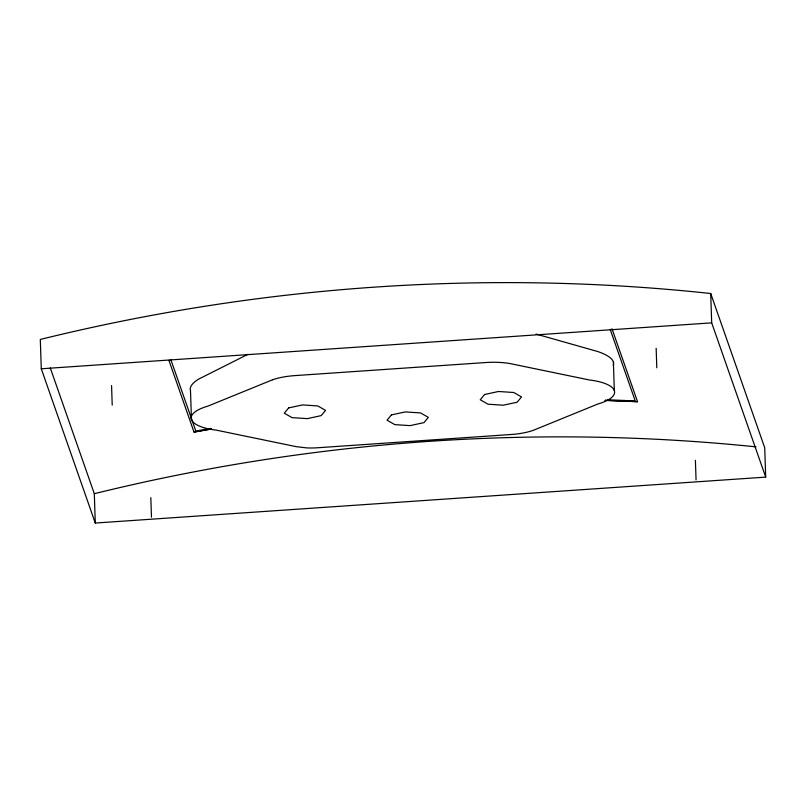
<?xml version="1.0" encoding="UTF-8"?>
<svg xmlns="http://www.w3.org/2000/svg" width="806" height="806" viewBox="0 0 806 806"><rect width="100%" height="100%" fill="white"/><g stroke="black" fill="none" stroke-linecap="round" stroke-linejoin="round"><path stroke-width="1.21" d="M248.036 354.257L199.112 378.88A42.033 14.488 -8.9 0 0 190.498 390.819L191.455 419.553M210.457 428.409L195.828 431.029L170.761 359.436M194.024 432.087L211.363 428.973L194.024 432.087L168.897 360.302M41.277 368.785L711.688 322.853L765.7 477.112L95.279 523.044L41.277 368.785L40.3 339.447A1844.44 1728.044 -19.3 0 1 710.721 293.515L764.723 447.773L765.7 477.112M607.563 399.776L635.239 400.925L610.162 329.332M637.536 401.7L605.105 400.35L637.536 401.7L611.986 328.737M536.071 334.057L597.83 351.557A42.033 13.531 5.1 0 1 613.225 365.36M50.274 367.919L94.312 493.705L95.279 523.044M710.721 293.515L711.688 322.853M695.407 460.347L696.052 479.902M656.155 348.252L656.799 367.808M613.376 361.844L614.333 390.578M150.823 497.655L151.468 517.22M111.571 385.56L112.215 405.126M94.312 493.705A1844.44 1728.044 -19.3 0 1 756.018 446.856M288.629 407.927L284.286 413.196L292.024 417.629L307.308 418.636L321.191 415.624L325.533 410.365L317.796 405.932L302.512 404.924L288.629 407.927M391.414 414.929L387.061 420.188L394.809 424.621L410.093 425.628L423.976 422.626L428.318 417.367L420.581 412.934L405.297 411.916L391.414 414.929M484.597 394.507L480.245 399.766L487.993 404.199L503.276 405.206L517.16 402.204L521.502 396.935L513.765 392.502L498.481 391.494L484.597 394.507M272.579 379.767L207.877 406.143A42.204 14.155 -1.9 0 0 216.28 430.132L295.983 446.615L306.26 447.864A31.595 10.599 -1.9 0 0 317.514 447.773L513.482 434.343A39.494 13.249 -1.9 0 0 533.209 430.364L597.901 403.987A42.204 14.155 -1.9 0 0 589.498 379.999L509.805 363.516A38.96 13.067 -1.9 0 0 485.696 362.539L294.885 375.606A38.96 13.067 -1.9 0 0 272.579 379.767"/></g></svg>
